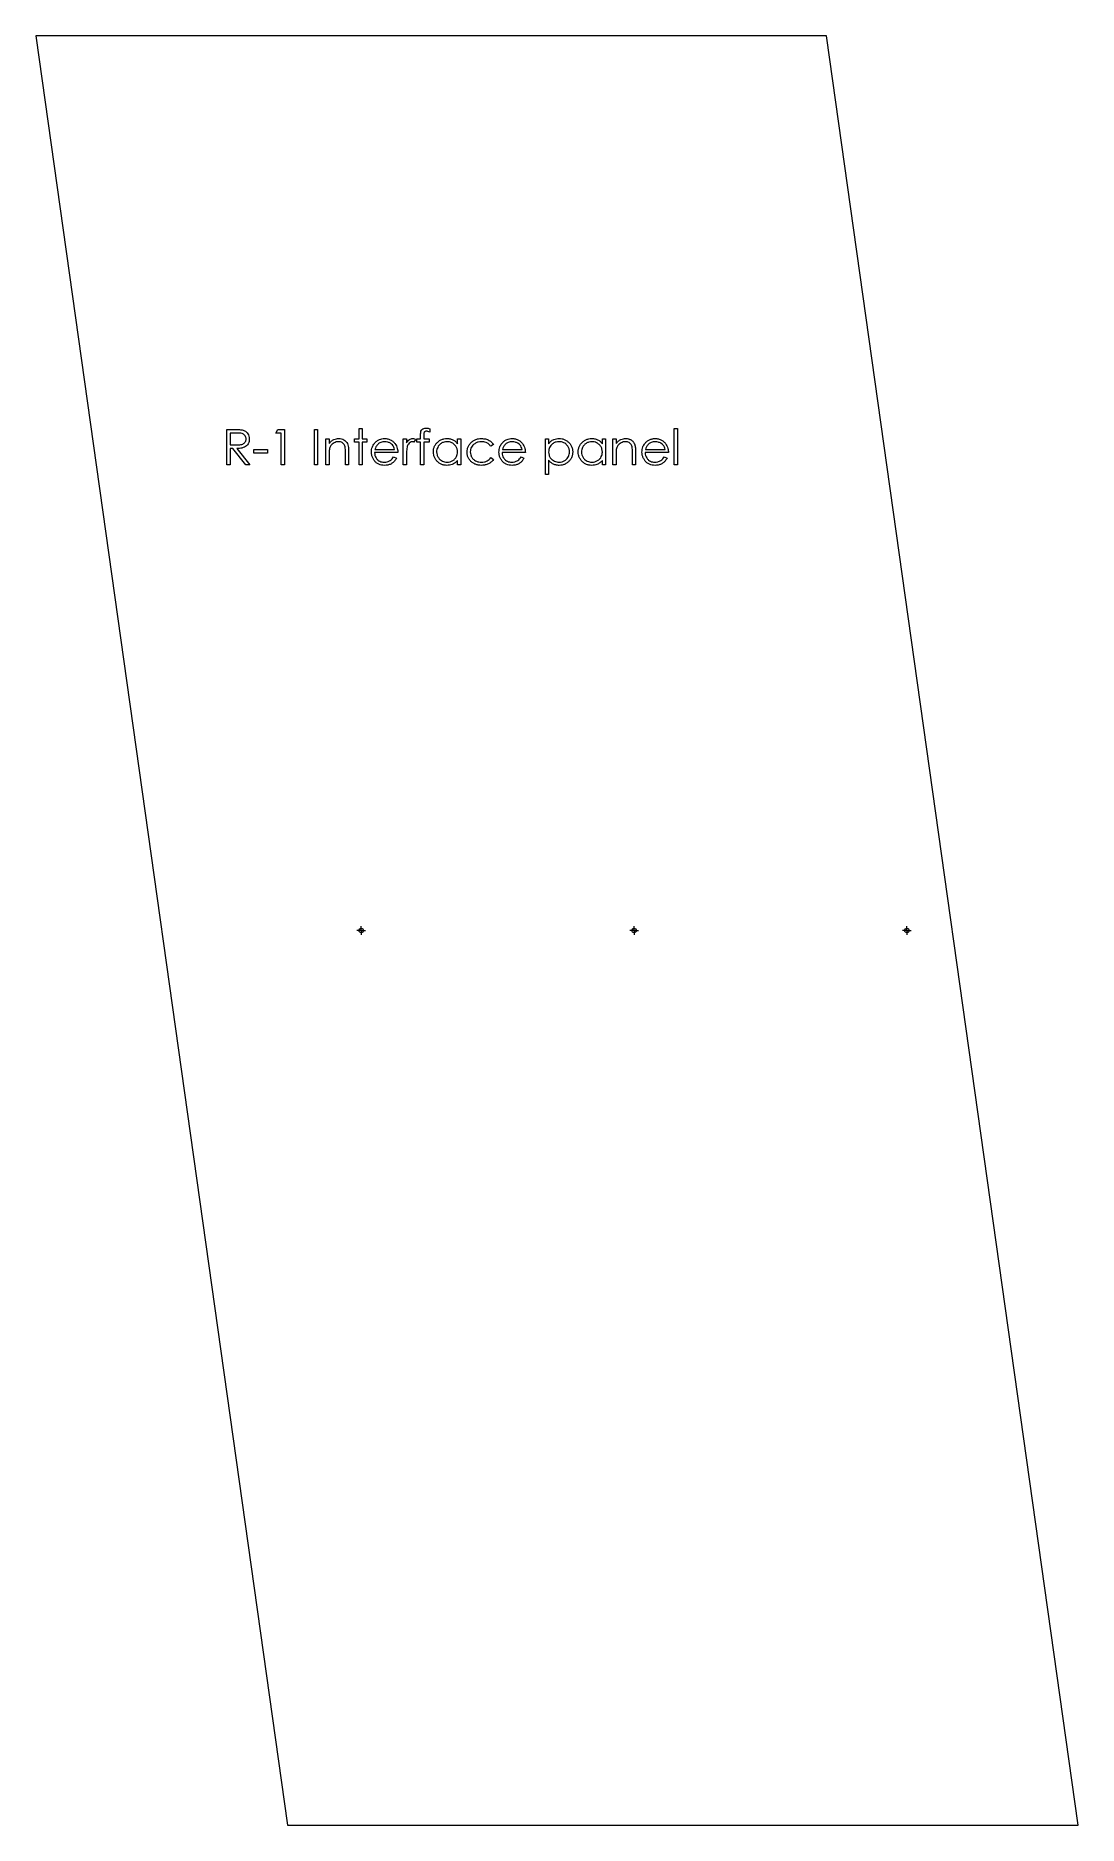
# Model space of a CAD drawing. Header units: inches. Extents: x -17.7 to 28.2, y -34.7 to 44.
import ezdxf

# ---------------------------------------------------------------- set-up
doc = ezdxf.new("R2010")
doc.units = ezdxf.units.IN
doc.header["$MEASUREMENT"] = 0

# ---------------------------------------------------------------- blocks, each defined once
blk = doc.blocks.new('SW_CENTERMARKSYMBOL_0')
at = {"color": 0, "linetype": 'Continuous', "lineweight": 0}
for p, q in [((-0.098, 0), (-0.192, 0)), ((0, 0), (-0.098, 0)), ((0, 0.098), (0, 0.192)), ((0, 0), (0, 0.098)), ((0, 0), (0, -0.098)), ((0, 0), (0.098, 0)), ((0.098, 0), (0.192, 0)), ((0, -0.098), (0, -0.192))]:
    blk.add_line(p, q, dxfattribs=at)
blk = doc.blocks.new('SW_CENTERMARKSYMBOL_1')
at = {"color": 0, "linetype": 'Continuous', "lineweight": 0}
for p, q in [((-0.098, 0), (-0.192, 0)), ((0, 0), (-0.098, 0)), ((0, 0.098), (0, 0.192)), ((0, 0), (0, 0.098)), ((0, 0), (0, -0.098)), ((0, 0), (0.098, 0)), ((0.098, 0), (0.192, 0)), ((0, -0.098), (0, -0.192))]:
    blk.add_line(p, q, dxfattribs=at)
blk = doc.blocks.new('SW_CENTERMARKSYMBOL_2')
at = {"color": 0, "linetype": 'Continuous', "lineweight": 0}
for p, q in [((-0.098, 0), (-0.192, 0)), ((0, 0), (-0.098, 0)), ((0, 0.098), (0, 0.192)), ((0, 0), (0, 0.098)), ((0, 0), (0, -0.098)), ((0, 0), (0.098, 0)), ((0.098, 0), (0.192, 0)), ((0, -0.098), (0, -0.192))]:
    blk.add_line(p, q, dxfattribs=at)

msp = doc.modelspace()

# ---------------------------------------------------------------- linework, layer by layer
at = {"color": 7, "linetype": 'Continuous', "lineweight": 15}
for p, q in [((-17.689, 43.996), (-6.626, -34.724)), ((17.089, 43.996), (-17.689, 43.996)), ((28.153, -34.724), (17.089, 43.996)), ((-9.281, 26.679), (-8.968, 26.679)), ((-9.281, 25.117), (-9.281, 26.679)), ((-9.14, 26.519), (-9.14, 25.998)), ((-8.847, 26.519), (-9.14, 26.519)), ((-9.14, 25.998), (-8.854, 25.996)), ((-7.137, 26.519), (-7.045, 26.679)), ((-6.897, 26.519), (-7.137, 26.519)), ((-7.045, 26.679), (-6.757, 26.679)), ((-6.897, 25.117), (-6.897, 26.519)), ((-6.757, 26.679), (-6.757, 25.117)), ((-5.434, 26.679), (-5.294, 26.679)), ((-5.434, 25.117), (-5.434, 26.679)), ((-5.294, 26.679), (-5.294, 25.117)), ((-4.934, 26.259), (-4.793, 26.259)), ((-4.934, 25.117), (-4.934, 26.259)), ((-4.793, 26.259), (-4.793, 26.053)), ((-3.672, 26.118), (-3.672, 26.259)), ((-3.672, 26.259), (-3.471, 26.259)), ((-3.471, 26.118), (-3.672, 26.118)), ((-3.471, 26.719), (-3.331, 26.719)), ((-3.471, 26.259), (-3.471, 26.719)), ((-3.471, 25.117), (-3.471, 26.118)), ((-3.331, 26.719), (-3.331, 26.259)), ((-3.331, 26.259), (-3.131, 26.259)), ((-3.331, 26.118), (-3.331, 25.117)), ((-3.131, 26.118), (-3.331, 26.118)), ((-3.131, 26.259), (-3.131, 26.118)), ((-1.528, 26.259), (-1.388, 26.259)), ((-1.528, 25.117), (-1.528, 26.259)), ((-1.388, 26.259), (-1.388, 26.091)), ((-0.987, 26.24), (-1.064, 26.118)), ((-0.927, 26.259), (-0.767, 26.259)), ((-0.927, 26.118), (-0.927, 26.259)), ((-0.767, 26.118), (-0.927, 26.118)), ((-0.767, 26.259), (-0.767, 26.441)), ((-0.767, 25.117), (-0.767, 26.118)), ((-0.626, 26.118), (-0.627, 25.117)), ((-0.626, 26.417), (-0.626, 26.259)), ((-0.626, 26.259), (-0.386, 26.259)), ((-0.386, 26.118), (-0.626, 26.118)), ((-0.386, 26.259), (-0.386, 26.118)), ((-0.366, 26.71), (-0.366, 26.564)), ((0.856, 26.259), (0.996, 26.259)), ((0.856, 26.047), (0.856, 26.259)), ((0.996, 26.259), (0.996, 25.117)), ((2.438, 26.011), (2.321, 25.938)), ((4.722, 26.259), (4.862, 26.259)), ((4.722, 24.696), (4.722, 26.259)), ((4.862, 26.259), (4.862, 26.047)), ((7.226, 26.259), (7.366, 26.259)), ((7.226, 26.047), (7.226, 26.259)), ((7.366, 26.259), (7.366, 25.117)), ((7.687, 26.259), (7.827, 26.259)), ((7.687, 25.117), (7.687, 26.259)), ((7.827, 26.259), (7.827, 26.053)), ((10.391, 26.719), (10.531, 26.719)), ((10.391, 25.117), (10.391, 26.719)), ((10.531, 26.719), (10.531, 25.117)), ((-9.14, 25.838), (-9.14, 25.117)), ((-9.026, 25.838), (-9.14, 25.838)), ((-8.452, 25.117), (-9.026, 25.838)), ((-8.853, 25.838), (-8.279, 25.117)), ((-8.099, 25.798), (-7.498, 25.798)), ((-8.099, 25.638), (-8.099, 25.798)), ((-7.498, 25.638), (-8.099, 25.638)), ((-7.498, 25.798), (-7.498, 25.638)), ((-4.793, 25.53), (-4.793, 25.117)), ((-4.072, 25.117), (-4.072, 25.654)), ((-3.932, 25.7), (-3.932, 25.117)), ((-1.769, 25.658), (-2.79, 25.658)), ((-2.775, 25.798), (-1.909, 25.798)), ((-1.953, 25.477), (-1.829, 25.412)), ((-1.388, 25.501), (-1.388, 25.117)), ((0.856, 25.117), (0.856, 25.314)), ((2.321, 25.437), (2.438, 25.36)), ((3.84, 25.658), (2.819, 25.658)), ((2.834, 25.798), (3.7, 25.798)), ((3.656, 25.477), (3.78, 25.412)), ((4.862, 25.324), (4.862, 24.696)), ((7.226, 25.117), (7.226, 25.314)), ((7.827, 25.53), (7.827, 25.117)), ((8.548, 25.117), (8.548, 25.654)), ((8.688, 25.7), (8.688, 25.117)), ((10.13, 25.658), (9.109, 25.658)), ((9.124, 25.798), (9.99, 25.798)), ((9.946, 25.477), (10.07, 25.412)), ((-9.14, 25.117), (-9.281, 25.117)), ((-8.279, 25.117), (-8.452, 25.117)), ((-6.757, 25.117), (-6.897, 25.117)), ((-5.294, 25.117), (-5.434, 25.117)), ((-4.793, 25.117), (-4.934, 25.117)), ((-3.932, 25.117), (-4.072, 25.117)), ((-3.331, 25.117), (-3.471, 25.117)), ((-1.388, 25.117), (-1.528, 25.117)), ((-0.627, 25.117), (-0.767, 25.117)), ((0.996, 25.117), (0.856, 25.117)), ((4.862, 24.696), (4.722, 24.696)), ((7.366, 25.117), (7.226, 25.117)), ((7.827, 25.117), (7.687, 25.117)), ((8.688, 25.117), (8.548, 25.117)), ((10.531, 25.117), (10.391, 25.117)), ((-6.626, -34.724), (28.153, -34.724))]:
    msp.add_line(p, q, dxfattribs=at)
for centre in [(-3.379, 4.636), (8.621, 4.636), (20.621, 4.636)]:
    msp.add_circle(centre, 0.094, dxfattribs=at)
for points, knots in [([(-8.968, 26.679), (-8.901, 26.68), (-8.783, 26.68), (-8.666, 26.665), (-8.614, 26.658)], [0, 0, 0, 0, 0.560242, 1, 1, 1, 1]), ([(-8.854, 25.996), (-8.823, 25.997), (-8.761, 25.998), (-8.668, 26.007), (-8.585, 26.03), (-8.519, 26.073), (-8.474, 26.127), (-8.444, 26.192), (-8.441, 26.239), (-8.439, 26.262)], [0, 0, 0, 0, 0.166932, 0.333797, 0.500238, 0.625176, 0.750149, 0.875063, 1, 1, 1, 1]), ([(-8.299, 26.262), (-8.301, 26.224), (-8.305, 26.15), (-8.348, 26.046), (-8.418, 25.958), (-8.512, 25.894), (-8.622, 25.858), (-8.737, 25.841), (-8.814, 25.839), (-8.853, 25.838)], [0, 0, 0, 0, 0.139993, 0.279916, 0.419768, 0.559706, 0.706303, 0.853124, 1, 1, 1, 1]), ([(-8.439, 26.262), (-8.441, 26.285), (-8.444, 26.33), (-8.475, 26.393), (-8.519, 26.446), (-8.583, 26.489), (-8.665, 26.51), (-8.756, 26.518), (-8.817, 26.519), (-8.847, 26.519)], [0, 0, 0, 0, 0.124917, 0.249839, 0.374794, 0.499737, 0.666182, 0.83307, 1, 1, 1, 1]), ([(-8.614, 26.658), (-8.581, 26.648), (-8.515, 26.629), (-8.429, 26.57), (-8.356, 26.489), (-8.307, 26.383), (-8.302, 26.302), (-8.299, 26.262)], [0, 0, 0, 0, 0.186818, 0.373528, 0.560287, 0.780019, 1, 1, 1, 1]), ([(-4.793, 26.053), (-4.763, 26.089), (-4.702, 26.163), (-4.588, 26.234), (-4.471, 26.273), (-4.396, 26.277), (-4.359, 26.279)], [0, 0, 0, 0, 0.280103, 0.559778, 0.779866, 1, 1, 1, 1]), ([(-4.383, 26.139), (-4.416, 26.136), (-4.482, 26.132), (-4.575, 26.093), (-4.659, 26.031), (-4.733, 25.946), (-4.759, 25.873), (-4.772, 25.836)], [0, 0, 0, 0, 0.1867022, 0.3734038, 0.5602149, 0.7801268, 1, 1, 1, 1]), ([(-4.089, 25.914), (-4.096, 25.938), (-4.109, 25.987), (-4.151, 26.052), (-4.213, 26.104), (-4.294, 26.134), (-4.354, 26.137), (-4.383, 26.139)], [0, 0, 0, 0, 0.1868244, 0.3735407, 0.5600873, 0.7798965, 1, 1, 1, 1]), ([(-4.359, 26.279), (-4.321, 26.276), (-4.244, 26.272), (-4.137, 26.225), (-4.046, 26.153), (-3.98, 26.055), (-3.947, 25.94), (-3.934, 25.82), (-3.933, 25.74), (-3.932, 25.7)], [0, 0, 0, 0, 0.140014, 0.279926, 0.419846, 0.559714, 0.706244, 0.853095, 1, 1, 1, 1]), ([(-2.93, 25.685), (-2.929, 25.723), (-2.925, 25.8), (-2.895, 25.903), (-2.852, 25.993), (-2.817, 26.041), (-2.799, 26.066)], [0, 0, 0, 0, 0.279972, 0.559867, 0.779917, 1, 1, 1, 1]), ([(-2.799, 26.066), (-2.767, 26.102), (-2.703, 26.174), (-2.585, 26.239), (-2.466, 26.274), (-2.39, 26.277), (-2.353, 26.279)], [0, 0, 0, 0, 0.2799341, 0.5596436, 0.7797669, 1, 1, 1, 1]), ([(-2.64, 26.031), (-2.658, 26.013), (-2.694, 25.977), (-2.741, 25.898), (-2.762, 25.836), (-2.775, 25.798)], [0, 0, 0, 0, 0.2799196, 0.5599684, 1, 1, 1, 1]), ([(-2.345, 26.139), (-2.375, 26.137), (-2.435, 26.134), (-2.515, 26.11), (-2.585, 26.076), (-2.621, 26.046), (-2.64, 26.031)], [0, 0, 0, 0, 0.279967, 0.559815, 0.779884, 1, 1, 1, 1]), ([(-2.353, 26.279), (-2.303, 26.276), (-2.204, 26.27), (-2.073, 26.218), (-1.969, 26.143), (-1.918, 26.084), (-1.893, 26.054)], [0, 0, 0, 0, 0.279982, 0.559729, 0.779837, 1, 1, 1, 1]), ([(-1.909, 25.798), (-1.92, 25.834), (-1.941, 25.905), (-2.003, 26.001), (-2.097, 26.076), (-2.213, 26.128), (-2.301, 26.135), (-2.345, 26.139)], [0, 0, 0, 0, 0.1869033, 0.3734779, 0.5600578, 0.7800307, 1, 1, 1, 1]), ([(-1.893, 26.054), (-1.871, 26.021), (-1.826, 25.956), (-1.791, 25.851), (-1.772, 25.751), (-1.77, 25.689), (-1.769, 25.658)], [0, 0, 0, 0, 0.279845, 0.559743, 0.779846, 1, 1, 1, 1]), ([(-1.388, 26.091), (-1.369, 26.118), (-1.333, 26.172), (-1.264, 26.233), (-1.187, 26.272), (-1.135, 26.276), (-1.109, 26.279)], [0, 0, 0, 0, 0.280326, 0.560205, 0.780189, 1, 1, 1, 1]), ([(-1.136, 26.139), (-1.169, 26.131), (-1.235, 26.117), (-1.301, 26.045), (-1.34, 25.968), (-1.355, 25.918), (-1.363, 25.893)], [0, 0, 0, 0, 0.277918, 0.557931, 0.778866, 1, 1, 1, 1]), ([(-1.064, 26.118), (-1.077, 26.124), (-1.1, 26.135), (-1.125, 26.137), (-1.136, 26.139)], [0, 0, 0, 0, 0.560398, 1, 1, 1, 1]), ([(-1.109, 26.279), (-1.085, 26.276), (-1.042, 26.271), (-1.004, 26.249), (-0.987, 26.24)], [0, 0, 0, 0, 0.5592377, 1, 1, 1, 1]), ([(-0.767, 26.441), (-0.766, 26.468), (-0.765, 26.522), (-0.756, 26.604), (-0.713, 26.681), (-0.633, 26.732), (-0.569, 26.737), (-0.537, 26.739)], [0, 0, 0, 0, 0.187489, 0.374736, 0.560714, 0.779929, 1, 1, 1, 1]), ([(-0.508, 26.599), (-0.53, 26.597), (-0.562, 26.595), (-0.599, 26.571), (-0.626, 26.537), (-0.624, 26.48), (-0.625, 26.438), (-0.626, 26.417)], [0, 0, 0, 0, 0.249297, 0.374518, 0.498866, 0.748979, 1, 1, 1, 1]), ([(-0.537, 26.739), (-0.505, 26.737), (-0.447, 26.733), (-0.391, 26.717), (-0.366, 26.71)], [0, 0, 0, 0, 0.559713, 1, 1, 1, 1]), ([(-0.366, 26.564), (-0.392, 26.575), (-0.438, 26.593), (-0.487, 26.597), (-0.508, 26.599)], [0, 0, 0, 0, 0.56025, 1, 1, 1, 1]), ([(-0.206, 25.691), (-0.204, 25.735), (-0.199, 25.822), (-0.154, 25.946), (-0.082, 26.056), (0.013, 26.151), (0.126, 26.225), (0.257, 26.271), (0.348, 26.276), (0.394, 26.279)], [0, 0, 0, 0, 0.140023, 0.279973, 0.419967, 0.560026, 0.706665, 0.853294, 1, 1, 1, 1]), ([(0.396, 26.139), (0.351, 26.135), (0.262, 26.128), (0.138, 26.071), (0.044, 25.989), (-0.019, 25.893), (-0.059, 25.794), (-0.063, 25.724), (-0.066, 25.689)], [0, 0, 0, 0, 0.186618, 0.373213, 0.559714, 0.706517, 0.853293, 1, 1, 1, 1]), ([(0.394, 26.279), (0.444, 26.276), (0.544, 26.27), (0.677, 26.217), (0.782, 26.14), (0.831, 26.078), (0.856, 26.047)], [0, 0, 0, 0, 0.279981, 0.559749, 0.77981, 1, 1, 1, 1]), ([(0.856, 25.685), (0.852, 25.73), (0.846, 25.82), (0.786, 25.944), (0.7, 26.036), (0.603, 26.098), (0.501, 26.133), (0.431, 26.137), (0.396, 26.139)], [0, 0, 0, 0, 0.1866598, 0.373089, 0.5596901, 0.7064221, 0.8531577, 1, 1, 1, 1]), ([(1.276, 25.678), (1.279, 25.724), (1.285, 25.816), (1.334, 25.945), (1.409, 26.061), (1.511, 26.157), (1.634, 26.228), (1.772, 26.272), (1.868, 26.276), (1.915, 26.279)], [0, 0, 0, 0, 0.139979, 0.27996, 0.419944, 0.559901, 0.70657, 0.853255, 1, 1, 1, 1]), ([(1.905, 26.139), (1.859, 26.136), (1.767, 26.13), (1.637, 26.077), (1.536, 25.996), (1.465, 25.901), (1.423, 25.799), (1.419, 25.727), (1.417, 25.691)], [0, 0, 0, 0, 0.186752, 0.373268, 0.559832, 0.706581, 0.85324, 1, 1, 1, 1]), ([(2.321, 25.938), (2.291, 25.972), (2.232, 26.04), (2.122, 26.102), (2.011, 26.134), (1.94, 26.137), (1.905, 26.139)], [0, 0, 0, 0, 0.2799097, 0.5596094, 0.7797745, 1, 1, 1, 1]), ([(1.915, 26.279), (1.973, 26.275), (2.088, 26.267), (2.238, 26.208), (2.361, 26.123), (2.413, 26.048), (2.438, 26.011)], [0, 0, 0, 0, 0.280063, 0.560129, 0.780066, 1, 1, 1, 1]), ([(2.679, 25.685), (2.68, 25.723), (2.684, 25.8), (2.714, 25.903), (2.757, 25.993), (2.792, 26.041), (2.81, 26.066)], [0, 0, 0, 0, 0.279971, 0.559866, 0.779915, 1, 1, 1, 1]), ([(2.81, 26.066), (2.842, 26.102), (2.906, 26.174), (3.024, 26.239), (3.143, 26.274), (3.219, 26.277), (3.256, 26.279)], [0, 0, 0, 0, 0.2799341, 0.5596436, 0.7797669, 1, 1, 1, 1]), ([(2.969, 26.031), (2.951, 26.013), (2.915, 25.977), (2.868, 25.898), (2.847, 25.836), (2.834, 25.798)], [0, 0, 0, 0, 0.279925, 0.559973, 1, 1, 1, 1]), ([(3.264, 26.139), (3.234, 26.137), (3.174, 26.134), (3.094, 26.11), (3.024, 26.076), (2.988, 26.046), (2.969, 26.031)], [0, 0, 0, 0, 0.279962, 0.559812, 0.779883, 1, 1, 1, 1]), ([(3.256, 26.279), (3.306, 26.276), (3.405, 26.27), (3.536, 26.218), (3.64, 26.143), (3.691, 26.084), (3.716, 26.054)], [0, 0, 0, 0, 0.279982, 0.559729, 0.779833, 1, 1, 1, 1]), ([(3.7, 25.798), (3.689, 25.834), (3.668, 25.905), (3.606, 26.001), (3.512, 26.076), (3.396, 26.128), (3.308, 26.135), (3.264, 26.139)], [0, 0, 0, 0, 0.186904, 0.373476, 0.560059, 0.780027, 1, 1, 1, 1]), ([(3.716, 26.054), (3.738, 26.021), (3.783, 25.956), (3.818, 25.851), (3.837, 25.751), (3.839, 25.689), (3.84, 25.658)], [0, 0, 0, 0, 0.2798425, 0.5597427, 0.7798461, 1, 1, 1, 1]), ([(4.862, 26.047), (4.894, 26.086), (4.958, 26.164), (5.081, 26.236), (5.205, 26.273), (5.284, 26.277), (5.323, 26.279)], [0, 0, 0, 0, 0.280016, 0.559588, 0.779761, 1, 1, 1, 1]), ([(5.322, 26.139), (5.277, 26.136), (5.187, 26.13), (5.063, 26.072), (4.968, 25.988), (4.904, 25.892), (4.868, 25.791), (4.864, 25.721), (4.862, 25.685)], [0, 0, 0, 0, 0.186649, 0.373139, 0.559728, 0.706467, 0.853168, 1, 1, 1, 1]), ([(5.784, 25.689), (5.78, 25.734), (5.771, 25.823), (5.709, 25.944), (5.625, 26.037), (5.527, 26.097), (5.427, 26.133), (5.357, 26.137), (5.322, 26.139)], [0, 0, 0, 0, 0.186487, 0.373077, 0.559585, 0.706358, 0.853167, 1, 1, 1, 1]), ([(5.323, 26.279), (5.367, 26.277), (5.454, 26.272), (5.58, 26.23), (5.692, 26.161), (5.789, 26.069), (5.866, 25.958), (5.916, 25.828), (5.921, 25.737), (5.924, 25.691)], [0, 0, 0, 0, 0.140066, 0.280056, 0.420047, 0.560105, 0.706753, 0.853336, 1, 1, 1, 1]), ([(6.164, 25.691), (6.167, 25.735), (6.171, 25.822), (6.217, 25.946), (6.288, 26.056), (6.383, 26.151), (6.496, 26.225), (6.627, 26.271), (6.718, 26.276), (6.764, 26.279)], [0, 0, 0, 0, 0.140023, 0.279973, 0.419967, 0.560026, 0.706665, 0.853294, 1, 1, 1, 1]), ([(6.766, 26.139), (6.721, 26.135), (6.632, 26.128), (6.509, 26.071), (6.414, 25.989), (6.351, 25.893), (6.312, 25.794), (6.307, 25.724), (6.304, 25.689)], [0, 0, 0, 0, 0.186618, 0.373213, 0.559714, 0.706517, 0.853293, 1, 1, 1, 1]), ([(6.764, 26.279), (6.814, 26.276), (6.915, 26.27), (7.047, 26.217), (7.152, 26.14), (7.201, 26.078), (7.226, 26.047)], [0, 0, 0, 0, 0.279981, 0.559749, 0.77981, 1, 1, 1, 1]), ([(7.226, 25.685), (7.223, 25.73), (7.216, 25.82), (7.157, 25.944), (7.07, 26.036), (6.973, 26.098), (6.872, 26.133), (6.801, 26.137), (6.766, 26.139)], [0, 0, 0, 0, 0.18666, 0.373089, 0.559693, 0.706422, 0.853161, 1, 1, 1, 1]), ([(7.827, 26.053), (7.857, 26.089), (7.918, 26.163), (8.032, 26.234), (8.149, 26.273), (8.224, 26.277), (8.261, 26.279)], [0, 0, 0, 0, 0.2801, 0.559779, 0.779866, 1, 1, 1, 1]), ([(8.237, 26.139), (8.204, 26.136), (8.138, 26.132), (8.045, 26.093), (7.962, 26.031), (7.888, 25.946), (7.861, 25.873), (7.848, 25.836)], [0, 0, 0, 0, 0.1867022, 0.3734038, 0.5602149, 0.7801268, 1, 1, 1, 1]), ([(8.531, 25.914), (8.525, 25.938), (8.511, 25.987), (8.469, 26.052), (8.407, 26.104), (8.326, 26.134), (8.267, 26.137), (8.237, 26.139)], [0, 0, 0, 0, 0.186825, 0.37354, 0.560087, 0.779896, 1, 1, 1, 1]), ([(8.261, 26.279), (8.282, 26.278), (8.324, 26.276), (8.384, 26.264), (8.44, 26.244), (8.492, 26.216), (8.539, 26.18), (8.58, 26.14), (8.614, 26.093), (8.637, 26.049), (8.652, 26.01), (8.662, 25.977), (8.67, 25.94), (8.677, 25.9), (8.682, 25.855), (8.685, 25.807), (8.688, 25.755), (8.688, 25.719), (8.688, 25.7)], [0.0000008, 0.0000008, 0.0000008, 0.0000008, 0.0772404, 0.1511781, 0.223488, 0.2955426, 0.3669763, 0.4371305, 0.5070436, 0.5785597, 0.6166135, 0.6587562, 0.7044912, 0.7548031, 0.8093316, 0.8682745, 0.9320729, 0.999999, 0.999999, 0.999999, 0.999999]), ([(8.969, 25.685), (8.97, 25.723), (8.974, 25.8), (9.004, 25.903), (9.047, 25.993), (9.082, 26.041), (9.1, 26.066)], [0, 0, 0, 0, 0.279971, 0.559866, 0.779916, 1, 1, 1, 1]), ([(9.1, 26.066), (9.114, 26.083), (9.142, 26.116), (9.189, 26.16), (9.24, 26.196), (9.295, 26.227), (9.353, 26.25), (9.414, 26.267), (9.479, 26.277), (9.524, 26.278), (9.546, 26.279)], [0, 0, 0, 0, 0.128835, 0.253589, 0.374643, 0.49534, 0.616325, 0.739759, 0.866842, 1, 1, 1, 1]), ([(9.259, 26.031), (9.241, 26.013), (9.205, 25.977), (9.158, 25.898), (9.137, 25.836), (9.124, 25.798)], [0, 0, 0, 0, 0.2799223, 0.5599687, 1, 1, 1, 1]), ([(9.554, 26.139), (9.524, 26.137), (9.464, 26.134), (9.384, 26.11), (9.314, 26.076), (9.278, 26.046), (9.259, 26.031)], [0, 0, 0, 0, 0.279967, 0.559811, 0.779884, 1, 1, 1, 1]), ([(9.546, 26.279), (9.596, 26.276), (9.695, 26.27), (9.826, 26.218), (9.931, 26.143), (9.981, 26.084), (10.006, 26.054)], [0, 0, 0, 0, 0.279984, 0.559729, 0.779835, 1, 1, 1, 1]), ([(9.99, 25.798), (9.979, 25.834), (9.958, 25.905), (9.896, 26.001), (9.802, 26.076), (9.686, 26.128), (9.598, 26.135), (9.554, 26.139)], [0, 0, 0, 0, 0.186904, 0.373477, 0.560058, 0.780031, 1, 1, 1, 1]), ([(10.006, 26.054), (10.028, 26.021), (10.073, 25.956), (10.108, 25.851), (10.127, 25.751), (10.129, 25.689), (10.13, 25.658)], [0, 0, 0, 0, 0.279844, 0.559743, 0.779846, 1, 1, 1, 1]), ([(-4.772, 25.836), (-4.777, 25.808), (-4.787, 25.751), (-4.792, 25.649), (-4.793, 25.575), (-4.793, 25.53)], [0, 0, 0, 0, 0.279874, 0.559923, 1, 1, 1, 1]), ([(-4.072, 25.654), (-4.072, 25.703), (-4.071, 25.79), (-4.083, 25.876), (-4.089, 25.914)], [0, 0, 0, 0, 0.5602557, 1, 1, 1, 1]), ([(-2.356, 25.097), (-2.399, 25.099), (-2.485, 25.103), (-2.609, 25.141), (-2.719, 25.21), (-2.808, 25.308), (-2.877, 25.421), (-2.923, 25.55), (-2.928, 25.64), (-2.93, 25.685)], [0, 0, 0, 0, 0.140084, 0.280055, 0.419975, 0.559949, 0.706628, 0.853299, 1, 1, 1, 1]), ([(-2.79, 25.658), (-2.787, 25.617), (-2.78, 25.535), (-2.728, 25.42), (-2.651, 25.334), (-2.563, 25.275), (-2.47, 25.243), (-2.406, 25.239), (-2.374, 25.237)], [0, 0, 0, 0, 0.186725, 0.373252, 0.559776, 0.70649, 0.853188, 1, 1, 1, 1]), ([(-2.374, 25.237), (-2.326, 25.241), (-2.232, 25.249), (-2.108, 25.303), (-2.017, 25.385), (-1.974, 25.447), (-1.953, 25.477)], [0, 0, 0, 0, 0.279906, 0.559702, 0.779539, 1, 1, 1, 1]), ([(-1.829, 25.412), (-1.849, 25.377), (-1.89, 25.308), (-1.975, 25.22), (-2.084, 25.15), (-2.213, 25.104), (-2.308, 25.099), (-2.356, 25.097)], [0, 0, 0, 0, 0.186832, 0.373459, 0.560133, 0.779939, 1, 1, 1, 1]), ([(-1.363, 25.893), (-1.369, 25.856), (-1.381, 25.784), (-1.387, 25.653), (-1.387, 25.558), (-1.388, 25.501)], [0, 0, 0, 0, 0.279806, 0.559885, 1, 1, 1, 1]), ([(0.389, 25.097), (0.346, 25.099), (0.258, 25.104), (0.133, 25.147), (0.021, 25.217), (-0.075, 25.31), (-0.151, 25.423), (-0.198, 25.554), (-0.203, 25.645), (-0.206, 25.691)], [0, 0, 0, 0, 0.1400483, 0.280011, 0.420025, 0.5600987, 0.7067214, 0.8533024, 1, 1, 1, 1]), ([(-0.066, 25.689), (-0.062, 25.645), (-0.054, 25.556), (0.009, 25.435), (0.092, 25.342), (0.19, 25.28), (0.289, 25.244), (0.359, 25.239), (0.394, 25.237)], [0, 0, 0, 0, 0.1865, 0.373091, 0.559635, 0.70645, 0.853232, 1, 1, 1, 1]), ([(0.856, 25.314), (0.822, 25.278), (0.754, 25.205), (0.63, 25.138), (0.507, 25.102), (0.428, 25.099), (0.389, 25.097)], [0, 0, 0, 0, 0.2799909, 0.5597244, 0.7798677, 1, 1, 1, 1]), ([(0.394, 25.237), (0.439, 25.241), (0.528, 25.247), (0.652, 25.304), (0.75, 25.383), (0.813, 25.48), (0.85, 25.58), (0.854, 25.65), (0.856, 25.685)], [0, 0, 0, 0, 0.186632, 0.373257, 0.559687, 0.706427, 0.853187, 1, 1, 1, 1]), ([(1.904, 25.097), (1.859, 25.099), (1.77, 25.103), (1.641, 25.14), (1.522, 25.204), (1.42, 25.294), (1.338, 25.406), (1.285, 25.538), (1.279, 25.632), (1.276, 25.678)], [0, 0, 0, 0, 0.140089, 0.280121, 0.420119, 0.560174, 0.706805, 0.853353, 1, 1, 1, 1]), ([(1.417, 25.691), (1.421, 25.645), (1.429, 25.552), (1.496, 25.427), (1.587, 25.333), (1.692, 25.275), (1.797, 25.242), (1.87, 25.239), (1.906, 25.237)], [0, 0, 0, 0, 0.186465, 0.37299, 0.559474, 0.706285, 0.853116, 1, 1, 1, 1]), ([(2.438, 25.36), (2.415, 25.329), (2.369, 25.267), (2.276, 25.195), (2.167, 25.138), (2.041, 25.103), (1.95, 25.099), (1.904, 25.097)], [0, 0, 0, 0, 0.186622, 0.373253, 0.559948, 0.779911, 1, 1, 1, 1]), ([(1.906, 25.237), (1.951, 25.24), (2.04, 25.245), (2.157, 25.292), (2.251, 25.358), (2.298, 25.411), (2.321, 25.437)], [0, 0, 0, 0, 0.279951, 0.559717, 0.779839, 1, 1, 1, 1]), ([(3.253, 25.097), (3.21, 25.099), (3.124, 25.103), (3, 25.141), (2.89, 25.21), (2.801, 25.308), (2.732, 25.421), (2.686, 25.55), (2.681, 25.64), (2.679, 25.685)], [0, 0, 0, 0, 0.140085, 0.280056, 0.419973, 0.55995, 0.706628, 0.853298, 1, 1, 1, 1]), ([(2.819, 25.658), (2.822, 25.617), (2.829, 25.535), (2.88, 25.42), (2.958, 25.334), (3.046, 25.275), (3.139, 25.243), (3.203, 25.239), (3.235, 25.237)], [0, 0, 0, 0, 0.186724, 0.37325, 0.559774, 0.706487, 0.853185, 1, 1, 1, 1]), ([(3.235, 25.237), (3.283, 25.241), (3.377, 25.249), (3.501, 25.303), (3.592, 25.385), (3.635, 25.447), (3.656, 25.477)], [0, 0, 0, 0, 0.279901, 0.559698, 0.779538, 1, 1, 1, 1]), ([(3.78, 25.412), (3.76, 25.377), (3.719, 25.308), (3.634, 25.22), (3.525, 25.15), (3.396, 25.104), (3.301, 25.099), (3.253, 25.097)], [0, 0, 0, 0, 0.186832, 0.37346, 0.560131, 0.779936, 1, 1, 1, 1]), ([(4.862, 25.685), (4.865, 25.641), (4.872, 25.551), (4.931, 25.428), (5.019, 25.337), (5.119, 25.279), (5.219, 25.243), (5.289, 25.239), (5.324, 25.237)], [0, 0, 0, 0, 0.186629, 0.373069, 0.55951, 0.70635, 0.853178, 1, 1, 1, 1]), ([(5.328, 25.097), (5.278, 25.1), (5.177, 25.107), (5.047, 25.161), (4.941, 25.236), (4.889, 25.295), (4.862, 25.324)], [0, 0, 0, 0, 0.279892, 0.55961, 0.779759, 1, 1, 1, 1]), ([(5.324, 25.237), (5.369, 25.241), (5.458, 25.248), (5.58, 25.307), (5.674, 25.39), (5.736, 25.486), (5.776, 25.584), (5.781, 25.654), (5.784, 25.689)], [0, 0, 0, 0, 0.186578, 0.373122, 0.559613, 0.706423, 0.853222, 1, 1, 1, 1]), ([(5.924, 25.691), (5.921, 25.647), (5.917, 25.56), (5.874, 25.434), (5.803, 25.323), (5.709, 25.227), (5.596, 25.152), (5.465, 25.105), (5.374, 25.1), (5.328, 25.097)], [0, 0, 0, 0, 0.140052, 0.280014, 0.420006, 0.560077, 0.706723, 0.853307, 1, 1, 1, 1]), ([(6.759, 25.097), (6.716, 25.099), (6.628, 25.104), (6.503, 25.147), (6.391, 25.217), (6.295, 25.31), (6.219, 25.423), (6.172, 25.554), (6.167, 25.645), (6.164, 25.691)], [0, 0, 0, 0, 0.1400483, 0.280011, 0.420025, 0.5600987, 0.7067214, 0.8533024, 1, 1, 1, 1]), ([(6.304, 25.689), (6.308, 25.645), (6.317, 25.556), (6.379, 25.435), (6.462, 25.342), (6.56, 25.28), (6.659, 25.244), (6.729, 25.239), (6.764, 25.237)], [0, 0, 0, 0, 0.1865, 0.373091, 0.559635, 0.70645, 0.853232, 1, 1, 1, 1]), ([(7.226, 25.314), (7.192, 25.278), (7.124, 25.205), (7, 25.138), (6.877, 25.102), (6.799, 25.099), (6.759, 25.097)], [0, 0, 0, 0, 0.2799909, 0.5597244, 0.7798677, 1, 1, 1, 1]), ([(6.764, 25.237), (6.809, 25.241), (6.899, 25.247), (7.022, 25.304), (7.12, 25.383), (7.184, 25.48), (7.22, 25.58), (7.224, 25.65), (7.226, 25.685)], [0, 0, 0, 0, 0.1866318, 0.373257, 0.5596847, 0.7064265, 0.8531866, 1, 1, 1, 1]), ([(7.848, 25.836), (7.843, 25.808), (7.833, 25.751), (7.828, 25.649), (7.827, 25.575), (7.827, 25.53)], [0, 0, 0, 0, 0.279874, 0.559923, 1, 1, 1, 1]), ([(8.548, 25.654), (8.548, 25.703), (8.549, 25.79), (8.537, 25.876), (8.531, 25.914)], [0, 0, 0, 0, 0.5602557, 1, 1, 1, 1]), ([(9.543, 25.097), (9.5, 25.099), (9.414, 25.103), (9.29, 25.141), (9.18, 25.21), (9.091, 25.308), (9.022, 25.421), (8.976, 25.55), (8.971, 25.64), (8.969, 25.685)], [0, 0, 0, 0, 0.140085, 0.280056, 0.419974, 0.55995, 0.706628, 0.853299, 1, 1, 1, 1]), ([(9.109, 25.658), (9.112, 25.617), (9.119, 25.535), (9.171, 25.42), (9.248, 25.334), (9.336, 25.275), (9.429, 25.243), (9.493, 25.239), (9.525, 25.237)], [0, 0, 0, 0, 0.186724, 0.373251, 0.559776, 0.706489, 0.853187, 1, 1, 1, 1]), ([(9.525, 25.237), (9.573, 25.241), (9.667, 25.249), (9.791, 25.303), (9.882, 25.385), (9.925, 25.447), (9.946, 25.477)], [0, 0, 0, 0, 0.279902, 0.559699, 0.779538, 1, 1, 1, 1]), ([(10.07, 25.412), (10.05, 25.377), (10.009, 25.308), (9.924, 25.22), (9.815, 25.15), (9.686, 25.104), (9.591, 25.099), (9.543, 25.097)], [0, 0, 0, 0, 0.186832, 0.373461, 0.560133, 0.779939, 1, 1, 1, 1])]:
    msp.add_open_spline(points, degree=3, knots=knots, dxfattribs=at)

# ---------------------------------------------------------------- block references
at = {"color": 7, "linetype": 'Continuous', "lineweight": 0}
for name, p in [('SW_CENTERMARKSYMBOL_2', (-3.379, 4.636)), ('SW_CENTERMARKSYMBOL_1', (8.621, 4.636)), ('SW_CENTERMARKSYMBOL_0', (20.621, 4.636))]:
    msp.add_blockref(name, p, dxfattribs=at)

doc.saveas('drawing.dxf')
